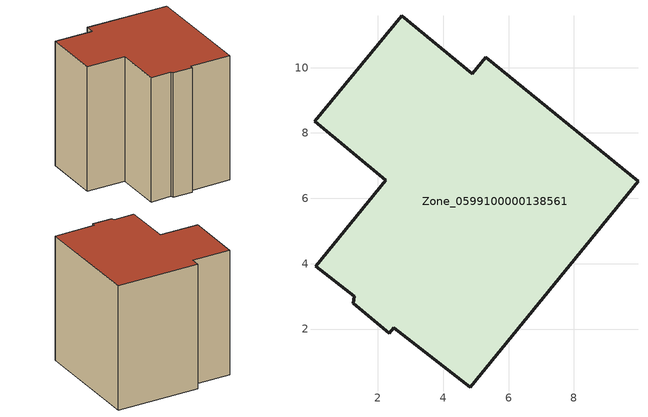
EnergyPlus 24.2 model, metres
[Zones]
Zone_0599100000138561
 floor ground (C_G): 1.28,3 0.1,3.93 2.24,6.56 0.06,8.36 2.74,11.59 4.89,9.81 5.3,10.32 9.96,6.52 4.82,0.21 2.49,2.05 2.35,1.88 1.24,2.79 z0
 wall outside (C_F): 4.82,0.21 9.96,6.52 5.3,10.32 4.89,9.81 2.74,11.59 0.06,8.36 2.24,6.56 0.1,3.93 1.28,3 1.24,2.79 2.35,1.88 2.49,2.05 4.82,0.21 z0:9.16
 roof outside (C_R): 0.1,3.93 1.28,3 1.24,2.79 2.35,1.88 2.49,2.05 4.82,0.21 9.96,6.52 5.3,10.32 4.89,9.81 2.74,11.59 0.06,8.36 2.24,6.56 z9.16
[BUILDING]
Pand.0599100000138561: North Axis=0; Terrain=City; Loads Convergence Tolerance Value=0.04; Temperature Convergence Tolerance Value=0.4; Solar Distribution=FullExterior; Maximum Number of Warmup Days=25; Minimum Number of Warmup Days=1
[Site:Location]
Rotterdam.The.Hague.AP_ZH_NLD Design_Conditions: Latitude=51.96; Longitude=4.45; Time Zone=1; Elevation=-4.5
[SITE:GROUNDTEMPERATURE:BUILDINGSURFACE]
18, 18, 18, 18, 18, 18, 18, 18, 18, 18, 18, 18
[MATERIAL] Thermal Absorptance=0.9; Solar Absorptance=0.7; Visible Absorptance=0.7
Name | Roughness | Thickness | Conductivity | Density | Specific Heat
G.D.1965 | MediumSmooth | 0.15 | 1 | 540 | 1210
F.D.1965 | Rough | 0.3 | 0.857143 | 1920 | 840
R.D.1965 | MediumRough | 0.2 | 0.08 | 1500 | 1000
[CONSTRUCTION]
C_G: G.D.1965
C_F: F.D.1965
C_R: R.D.1965
[ZONE]
Zone_0599100000138561: Type=1; Multiplier=1; Ceiling Height=Autocalculate; Volume=Autocalculate; Floor Area=autocalculate; Part of Total Floor Area=Yes
[ZONEINFILTRATION:DESIGNFLOWRATE]
Infil_Zone_0599100000138561: Zone or ZoneList or Space or SpaceList=Zone_0599100000138561; Schedule=AlwaysOn; Design Flow Rate Calculation Method=Flow/Area; Flow Rate per Floor Area=0.0042; Constant Term Coefficient=1; Temperature Term Coefficient=0; Velocity Term Coefficient=0; Velocity Squared Term Coefficient=0
[HVACTEMPLATE:ZONE:IDEALLOADSAIRSYSTEM]
Zone_0599100000138561: Maximum Heating Supply Air Temperature=50; Minimum Cooling Supply Air Temperature=13; Maximum Heating Supply Air Humidity Ratio=0.0156; Minimum Cooling Supply Air Humidity Ratio=0.0077; Heating Limit=NoLimit; Cooling Limit=NoLimit; Dehumidification Control Type=ConstantSensibleHeatRatio; Cooling Sensible Heat Ratio=0.7; Dehumidification Setpoint=60; Humidification Control Type=None; Humidification Setpoint=30; Outdoor Air Method=None; Outdoor Air Flow Rate per Person=0.00944; Outdoor Air Flow Rate per Zone Floor Area=0; Outdoor Air Flow Rate per Zone=0; Demand Controlled Ventilation Type=None; Outdoor Air Economizer Type=NoEconomizer; Heat Recovery Type=None; Sensible Heat Recovery Effectiveness=0.7; Latent Heat Recovery Effectiveness=0.65
[ZONECONTROL:THERMOSTAT]
ThermostatControl_Zone_0599100000138561: Zone or ZoneList=Zone_0599100000138561; Control Type Schedule=DualSetpointControlType; Control 1=Thermostat_Zone_0599100000138561; Temperature Difference Between Cutout And Setpoint=0
[THERMOSTATSETPOINT:DUALSETPOINT]
Thermostat_Zone_0599100000138561: Heating Setpoint Temperature Schedule=HeatingSetpoint_Zone_0599100000138561; Cooling Setpoint Temperature Schedule=CoolingSetpoint_Zone_0599100000138561
[SCHEDULE:COMPACT]
HeatingSetpoint_Zone_0599100000138561: Through: 12/31, For: AllDays, Until: 24:00, 21
CoolingSetpoint_Zone_0599100000138561: Through: 12/31, For: AllDays, Until: 24:00, 24
DualSetpointControlType: Through: 12/31, For: AllDays, Until: 24:00, 4
AlwaysOn: Through: 12/31, For: AllDays, Until: 24:00, 1
